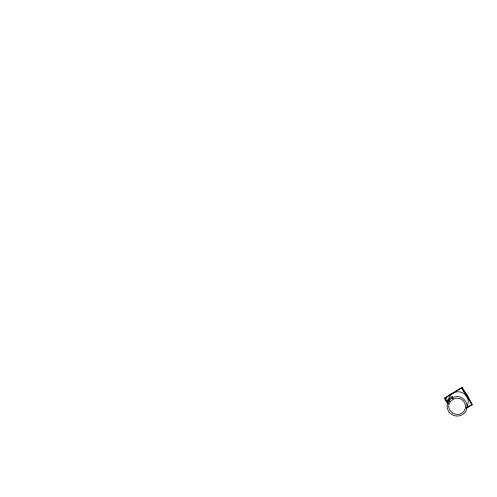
<?xml version="1.0" encoding="UTF-8"?>
<svg xmlns="http://www.w3.org/2000/svg" width="497" height="497" viewBox="0 0 497 497"><rect width="100%" height="100%" fill="white"/><g stroke="black" fill="none" stroke-linecap="round" stroke-linejoin="round"><path stroke-width="0.75" d="M466.174 408.31L472.15 404.577L467.447 395.848L461.937 387.517L444.573 398.153L448.17 403.918M466.795 396.246L466.726 396.55L467.447 395.848L461.738 387.822L461.937 387.517L464.179 391.543M466.969 406.198C468.584 403.657 468.522 400.365 467.404 397.643L467.478 397.339M450.12 401.762L453.37 399.01A8.393 8.132 13.1 0 1 463.384 401.023C465.807 403.707 466.155 407.919 464.117 410.926A8.393 8.132 13.1 0 1 456.625 414.473L452.506 413.082L449.623 409.888A8.393 8.132 13.1 0 1 450.12 401.762L449.027 400.507L449.418 398.836A8.455 8.194 13.1 0 1 452.332 396.376L451.947 398.041L453.37 399.01M461.738 387.822L466.726 396.55L467.447 395.848L472.082 404.881L461.738 387.822L444.523 398.37L448.213 403.707M466.248 408.006L471.491 404.956M444.573 398.153L448.232 403.639M467.404 397.643L466.043 395.457L464.148 393.68A10.027 9.716 13.1 0 0 451.966 393.81C449.704 395.693 448.101 398.575 448.331 401.57M446.163 397.364L448.095 402.179M467.074 407.509L466.459 409.969A10.027 9.716 13.1 0 1 456.06 416.008L453.519 415.374L451.226 414.131A10.027 9.716 13.1 0 1 449.027 400.507L450.829 398.687L453.059 397.395A10.027 9.716 13.1 0 1 463.011 398.557C465.782 400.625 467.391 404.049 467.074 407.509"/></g></svg>
